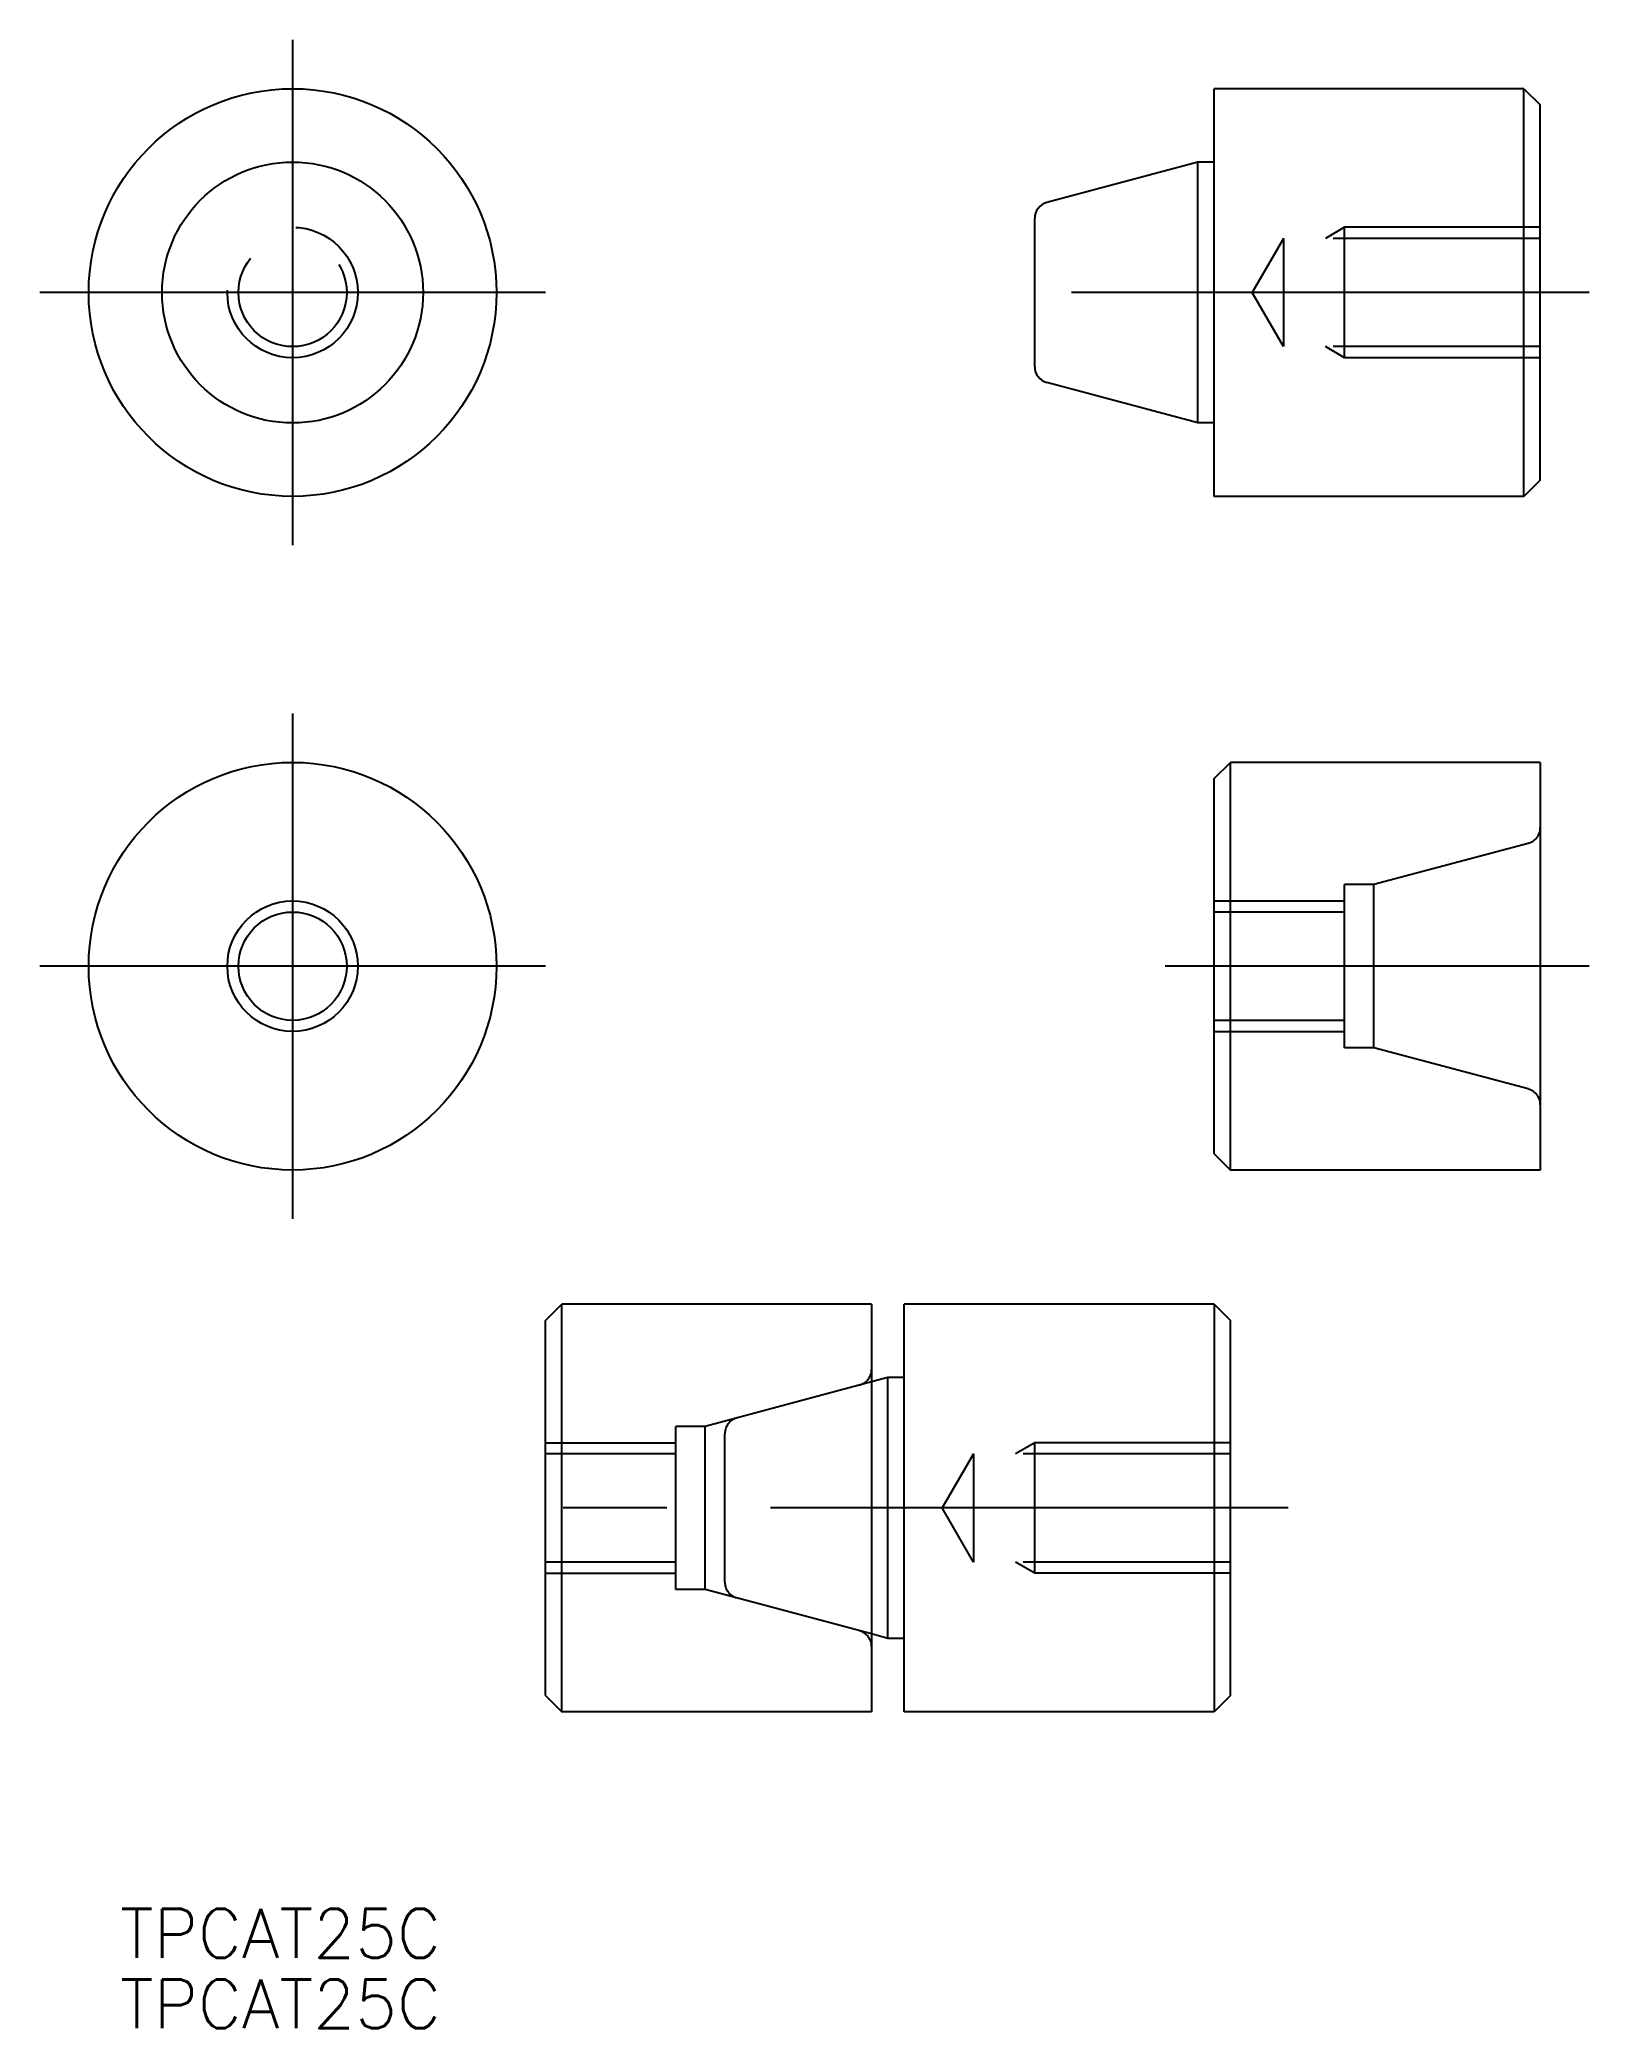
# Model space of a CAD drawing. Extents: x -16 to 80, y -65 to 57.
import ezdxf

# ---------------------------------------------------------------- set-up
doc = ezdxf.new("R2010")
doc.units = 0
doc.linetypes.add('CENTER', pattern=[50.8, 31.75, -6.35, 6.35, -6.35])
doc.linetypes.add('DASHED', pattern=[19.05, 12.7, -6.35])
doc.layers.get('0').update_dxf_attribs({"linetype": 'CONTINUOUS'})
doc.layers.add('CENTER', color=1, linetype='CENTER')
doc.styles.get("Standard").update_dxf_attribs({"font": 'txt.shx', "height": 3, "bigfont": 'bigfont.shx'})

# ---------------------------------------------------------------- blocks, each defined once
blk = doc.blocks.new('*U2')
at = {"color": 7, "linetype": 'CONTINUOUS'}
blk.add_text('TPCAT25C', height=3, dxfattribs=at).set_placement((-10.57, -60.8))
blk = doc.blocks.new('*U3')
at = {"color": 7, "linetype": 'CONTINUOUS'}
blk.add_text('TPCAT25C', height=3, dxfattribs=at).set_placement((-10.57, -65.13))

msp = doc.modelspace()

# ---------------------------------------------------------------- linework, layer by layer
at = {"color": 7, "linetype": 'CONTINUOUS'}
for p, q in [((75.5, 53.81), (56.5, 53.81)), ((56.5, 28.81), (56.5, 53.81)), ((75.5, 53.81), (76.5, 52.81)), ((75.5, 28.81), (75.5, 53.81)), ((76.5, 29.81), (76.5, 52.81)), ((55.5, 49.31), (46.24, 46.83)), ((55.5, 33.31), (55.5, 49.31)), ((56.5, 49.31), (55.5, 49.31)), ((45.5, 36.76), (45.5, 45.86)), ((55.5, 33.31), (46.24, 35.79)), ((56.5, 33.31), (55.5, 33.31)), ((76.5, 29.81), (75.5, 28.81)), ((75.5, 28.81), (56.5, 28.81)), ((56.5, 11.5), (57.5, 12.5)), ((76.5, 12.5), (57.5, 12.5)), ((57.5, -12.5), (57.5, 12.5)), ((76.5, 12.5), (76.5, -12.5)), ((56.5, -11.5), (56.5, 11.5)), ((56.5, -11.5), (57.5, -12.5)), ((76.5, -12.5), (57.5, -12.5)), ((15.5, -21.72), (16.5, -20.72)), ((35.5, -20.72), (16.5, -20.72)), ((16.5, -45.72), (16.5, -20.72)), ((35.5, -20.72), (35.5, -45.72)), ((56.5, -20.72), (37.5, -20.72)), ((37.5, -45.72), (37.5, -20.72)), ((56.5, -20.72), (57.5, -21.72)), ((56.5, -20.72), (56.5, -45.72)), ((15.5, -44.72), (15.5, -21.72)), ((57.5, -44.72), (57.5, -21.72)), ((36.5, -25.22), (35.5, -25.49)), ((37.5, -25.22), (36.5, -25.22)), ((36.5, -41.22), (36.5, -25.22)), ((36.5, -41.22), (35.5, -40.95)), ((37.5, -41.22), (36.5, -41.22)), ((15.5, -44.72), (16.5, -45.72)), ((57.5, -44.72), (56.5, -45.72)), ((35.5, -45.72), (16.5, -45.72)), ((56.5, -45.72), (37.5, -45.72))]:
    msp.add_line(p, q, dxfattribs=at)
at = {"color": 3, "linetype": 'DASHED'}
for p, q in [((64.5, 45.31), (63.33, 44.63)), ((64.5, 37.31), (64.5, 45.31)), ((76.5, 45.31), (64.5, 45.31)), ((60.75, 44.63), (58.83, 41.31)), ((60.75, 44.63), (60.75, 37.99)), ((76.5, 44.63), (60.75, 44.63)), ((60.75, 37.99), (58.83, 41.31)), ((76.5, 37.99), (60.75, 37.99)), ((64.5, 37.31), (63.33, 37.99)), ((76.5, 37.31), (64.5, 37.31)), ((75.76, 7.53), (66.3, 5)), ((66.3, 5), (64.5, 5)), ((64.5, -5), (64.5, 5)), ((66.3, -5), (66.3, 5)), ((56.5, 4), (64.5, 4)), ((64.5, 3.32), (56.5, 3.32)), ((64.5, -3.32), (56.5, -3.32)), ((56.5, -4), (64.5, -4)), ((66.3, -5), (64.5, -5)), ((75.76, -7.53), (66.3, -5)), ((35.5, -25.49), (25.3, -28.22)), ((15.5, -29.22), (23.5, -29.22)), ((25.3, -28.22), (23.5, -28.22)), ((23.5, -38.22), (23.5, -28.22)), ((25.3, -38.22), (25.3, -28.22)), ((26.5, -37.77), (26.5, -28.67)), ((45.5, -29.22), (44.33, -29.9)), ((45.5, -37.22), (45.5, -29.22)), ((57.5, -29.22), (45.5, -29.22)), ((23.5, -29.9), (15.5, -29.9)), ((41.75, -29.9), (39.83, -33.22)), ((41.75, -29.9), (41.75, -36.54)), ((57.5, -29.9), (41.75, -29.9)), ((41.75, -36.54), (39.83, -33.22)), ((23.5, -36.54), (15.5, -36.54)), ((57.5, -36.54), (41.75, -36.54)), ((45.5, -37.22), (44.33, -36.54)), ((15.5, -37.22), (23.5, -37.22)), ((57.5, -37.22), (45.5, -37.22)), ((25.3, -38.22), (23.5, -38.22)), ((35.5, -40.95), (25.3, -38.22))]:
    msp.add_line(p, q, dxfattribs=at)
at = {"color": 7, "linetype": 'CONTINUOUS'}
for centre, radius in [((0, 41.31), 12.5), ((0, 41.31), 8), ((0, 0), 12.5), ((0, 0), 3.32)]:
    msp.add_circle(centre, radius, dxfattribs=at)
at = {"color": 3, "linetype": 'DASHED'}
for radius in [4, 3.32]:
    msp.add_circle((0, 41.31), radius, dxfattribs=at)
at = {"color": 3, "linetype": 'CONTINUOUS'}
msp.add_circle((0, 0), 4, dxfattribs=at)
at = {"color": 7, "linetype": 'CONTINUOUS'}
for centre, start, end in [((46.5, 45.86), 105, 180), ((46.5, 36.76), 180, 255)]:
    msp.add_arc(centre, 1, start, end, dxfattribs=at)
at = {"color": 3, "linetype": 'DASHED'}
for centre, start, end in [((75.5, 8.5), 285, 0), ((75.5, -8.5), 0, 75), ((34.5, -24.72), 285, 0), ((27.5, -28.67), 105, 180), ((27.5, -37.77), 180, 255), ((34.5, -41.72), 0, 75)]:
    msp.add_arc(centre, 1, start, end, dxfattribs=at)
at = {"layer": 'CENTER', "color": 1, "linetype": 'CENTER'}
for p, q in [((0, 56.81), (0, 25.81)), ((15.5, 41.31), (-15.5, 41.31)), ((79.5, 41.31), (42.5, 41.31)), ((0, 15.5), (0, -15.5)), ((15.5, 0), (-15.5, 0)), ((79.5, 0), (53.5, 0)), ((61.05, -33.22), (12.03, -33.22))]:
    msp.add_line(p, q, dxfattribs=at)

# ---------------------------------------------------------------- block references
at = {"color": 7, "linetype": 'CONTINUOUS'}
for name in ['*U2', '*U3']:
    msp.add_blockref(name, (0, 0), dxfattribs=at)

doc.saveas('drawing.dxf')
